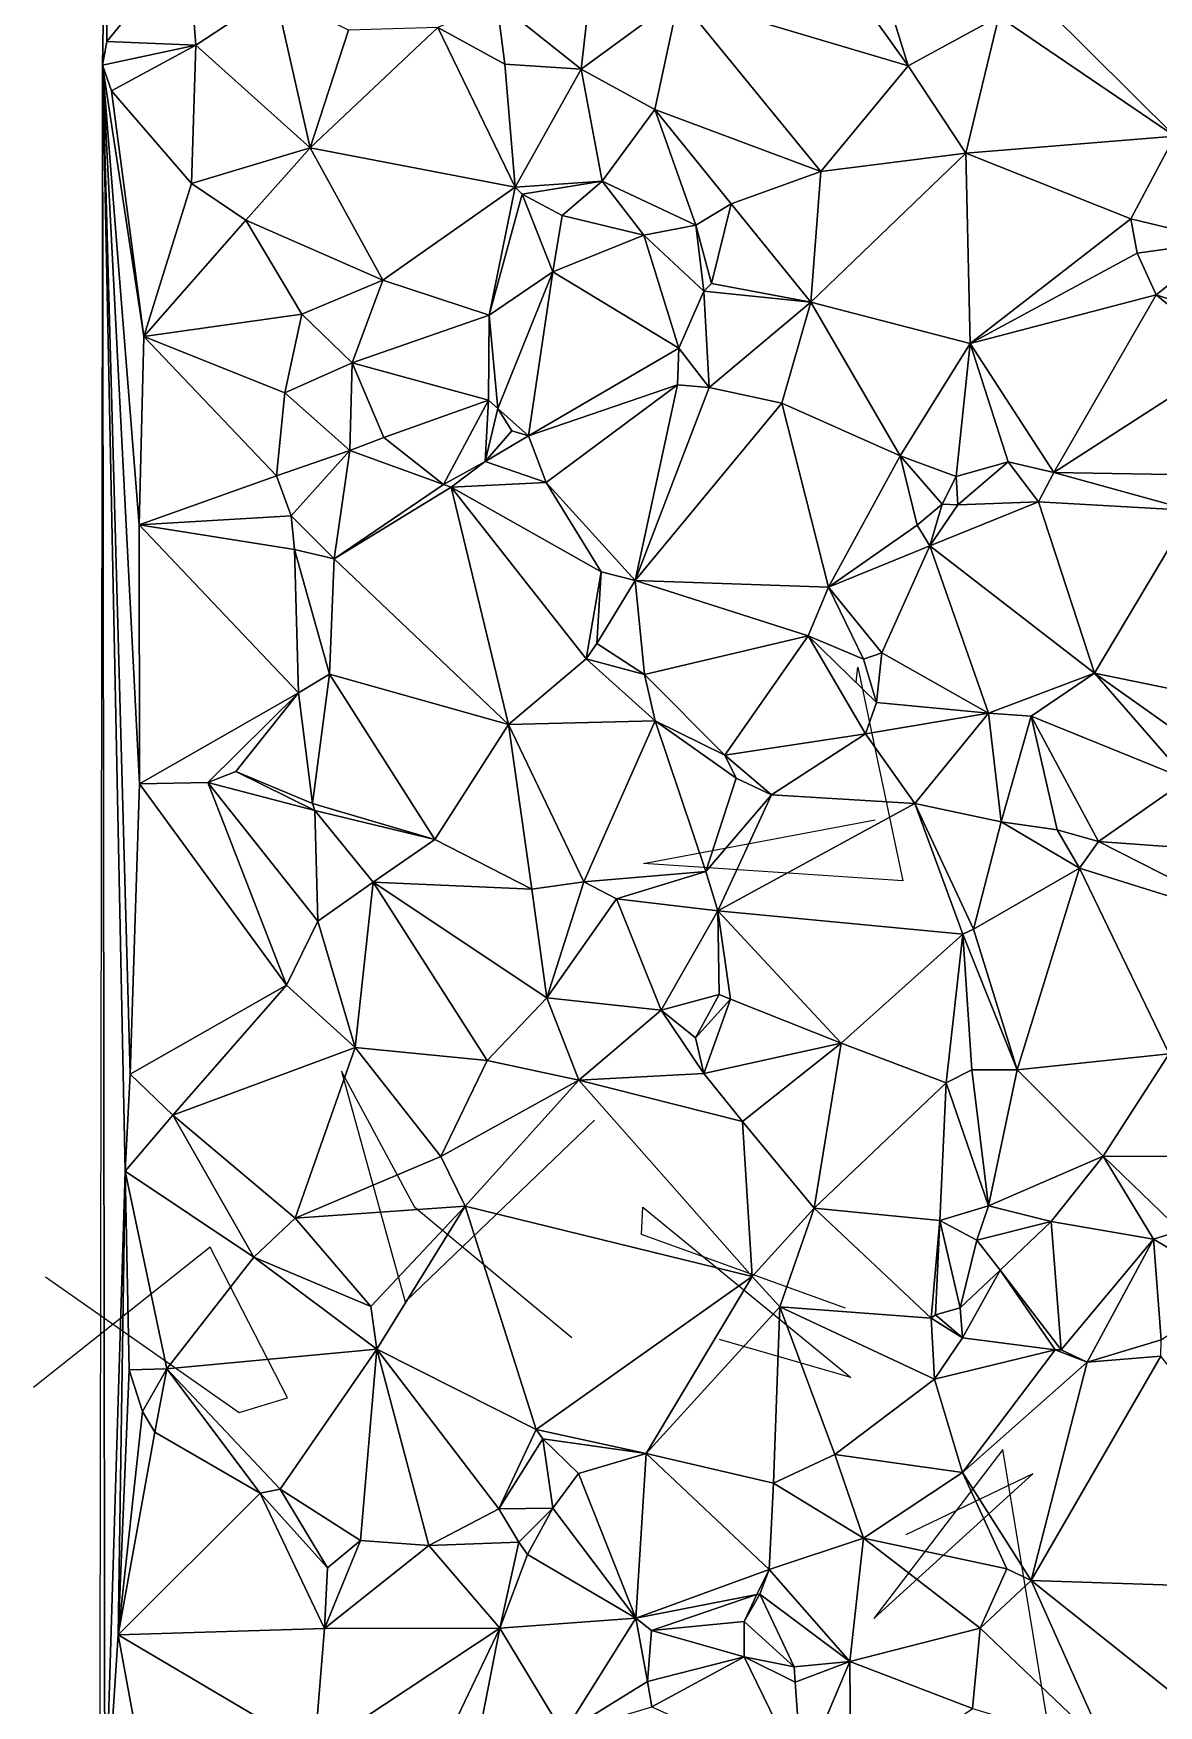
# Model space of a CAD drawing. Header units: metres. Extents: x -15.4 to 15, y -15.7 to 15.3.
# Drawn here: x -15.4 to -7.92, y -3.98 to 7.15 of the extents above; entities that cross this region are included whole.
import ezdxf

# ---------------------------------------------------------------- set-up
doc = ezdxf.new("R2010")
doc.units = ezdxf.units.M
doc.layers.add('CRACKS', color=1, linetype='Continuous')
doc.layers.add('STREET_MESH', color=7, linetype='Continuous')

msp = doc.modelspace()

# ---------------------------------------------------------------- linework, layer by layer
at = {"layer": 'CRACKS'}
for points in [[(-9.931, 2.83, 0.1), (-9.92, 2.928, 0.1), (-9.62, 1.506, 0.1), (-11.345, 1.622, 0.1), (-9.803, 1.913, 0.1)], [(-11.821, -1.534, 0.1), (-12.867, -0.667, 0.1), (-13.355, 0.241, 0.1), (-12.93, -1.295, 0.1), (-11.671, -0.085, 0.1)], [(-10, -1.338, 0.1), (-11.359, -0.848, 0.1), (-11.35, -0.664, 0.1), (-9.966, -1.798, 0.1), (-10.84, -1.546, 0.1)], [(-15.325, -1.129, 0.1), (-14.035, -2.031, 0.1), (-13.713, -1.935, 0.1), (-14.229, -0.931, 0.1), (-15.405, -1.865, 0.1)], [(-8.661, -4.064, 0.1), (-8.954, -2.278, 0.1), (-9.812, -3.403, 0.1), (-8.754, -2.439, 0.1), (-9.599, -2.845, 0.1)]]:
    msp.add_polyline3d(points, dxfattribs=at)
at = {"layer": 'STREET_MESH'}
for points in [[(-14.944, 6.936), (-14.909, 9.108), (-14.9, 13.509)], [(-14.944, 6.936), (-14.916, 7.093), (-14.909, 9.108)], [(-14.916, 7.093), (-14.377, 7.751), (-14.909, 9.108)], [(-7.81, 6.463), (-7.426, 8.165), (-8.949, 7.597)], [(-11.761, 6.909), (-11.63, 8.058), (-12.321, 7.355)], [(-11.63, 8.058), (-11.761, 6.909), (-11.11, 7.386)], [(-9.585, 6.93), (-10.245, 7.857), (-11.11, 7.386)], [(-9.585, 6.93), (-9.86, 7.821), (-10.245, 7.857)], [(-9.86, 7.821), (-9.585, 6.93), (-8.981, 7.26)], [(-14.324, 7.068), (-14.377, 7.751), (-14.916, 7.093)], [(-14.324, 7.068), (-13.796, 7.417), (-14.377, 7.751)], [(-8.981, 7.26), (-7.81, 6.463), (-8.949, 7.597)], [(-13.796, 7.417), (-14.324, 7.068), (-13.563, 6.386)], [(-13.796, 7.417), (-13.563, 6.386), (-13.308, 7.169)], [(-12.713, 7.186), (-12.267, 6.943), (-12.321, 7.355)], [(-12.267, 6.943), (-11.761, 6.909), (-12.321, 7.355)], [(-11.761, 6.909), (-11.27, 6.64), (-11.11, 7.386)], [(-11.27, 6.64), (-10.165, 6.228), (-11.11, 7.386)], [(-10.165, 6.228), (-9.585, 6.93), (-11.11, 7.386)], [(-8.981, 7.26), (-9.585, 6.93), (-9.2, 6.349)], [(-7.81, 6.463), (-8.981, 7.26), (-9.2, 6.349)], [(-13.563, 6.386), (-12.713, 7.186), (-13.308, 7.169)], [(-12.199, 6.124), (-12.713, 7.186), (-13.563, 6.386)], [(-12.713, 7.186), (-12.199, 6.124), (-12.267, 6.943)], [(-14.944, 6.936), (-14.324, 7.068), (-14.916, 7.093)], [(-14.885, 6.765), (-14.324, 7.068), (-14.944, 6.936)], [(-14.352, 6.147), (-14.324, 7.068), (-14.885, 6.765)], [(-14.324, 7.068), (-14.352, 6.147), (-13.563, 6.386)], [(-14.929, -4.866), (-14.944, 6.936), (-14.974, -10.482)], [(-14.944, 6.936), (-14.702, 3.877), (-14.67, 5.129)], [(-14.702, 3.877), (-14.944, 6.936), (-14.7, 2.153)], [(-14.944, 6.936), (-14.929, -4.866), (-14.794, -0.426)], [(-14.76, 0.221), (-14.944, 6.936), (-14.794, -0.426)], [(-14.944, 6.936), (-14.76, 0.221), (-14.7, 2.153)], [(-14.885, 6.765), (-14.944, 6.936), (-14.67, 5.129)], [(-12.199, 6.124), (-11.761, 6.909), (-12.267, 6.943)], [(-11.761, 6.909), (-12.199, 6.124), (-11.621, 6.163)], [(-11.27, 6.64), (-11.761, 6.909), (-11.621, 6.163)], [(-9.585, 6.93), (-10.165, 6.228), (-9.2, 6.349)], [(-14.352, 6.147), (-14.885, 6.765), (-14.67, 5.129)], [(-10.998, 5.87), (-11.27, 6.64), (-11.621, 6.163)], [(-11.27, 6.64), (-10.762, 6.012), (-10.165, 6.228)], [(-10.998, 5.87), (-10.762, 6.012), (-11.27, 6.64)], [(-8.103, 5.912), (-7.81, 6.463), (-9.2, 6.349)], [(-7.81, 6.463), (-8.103, 5.912), (-7.485, 5.765)], [(-14.352, 6.147), (-13.992, 5.903), (-13.563, 6.386)], [(-13.992, 5.903), (-13.079, 5.504), (-13.563, 6.386)], [(-13.079, 5.504), (-12.199, 6.124), (-13.563, 6.386)], [(-10.231, 5.358), (-9.171, 5.082), (-9.2, 6.349)], [(-10.165, 6.228), (-10.231, 5.358), (-9.2, 6.349)], [(-9.171, 5.082), (-8.103, 5.912), (-9.2, 6.349)], [(-13.992, 5.903), (-14.352, 6.147), (-14.67, 5.129)], [(-12.372, 5.271), (-12.199, 6.124), (-13.079, 5.504)], [(-12.372, 5.271), (-12.152, 6.076), (-12.199, 6.124)], [(-12.199, 6.124), (-12.152, 6.076), (-11.621, 6.163)], [(-12.152, 6.076), (-11.886, 5.936), (-11.621, 6.163)], [(-11.621, 6.163), (-11.886, 5.936), (-11.344, 5.803)], [(-10.998, 5.87), (-11.621, 6.163), (-11.344, 5.803)], [(-10.165, 6.228), (-10.762, 6.012), (-10.231, 5.358)], [(-11.948, 5.56), (-12.152, 6.076), (-12.372, 5.271)], [(-11.886, 5.936), (-12.152, 6.076), (-11.948, 5.56)], [(-10.998, 5.87), (-10.893, 5.482), (-10.762, 6.012)], [(-10.762, 6.012), (-10.893, 5.482), (-10.231, 5.358)], [(-13.618, 5.278), (-13.992, 5.903), (-14.67, 5.129)], [(-13.079, 5.504), (-13.992, 5.903), (-13.618, 5.278)], [(-11.886, 5.936), (-11.948, 5.56), (-11.344, 5.803)], [(-8.103, 5.912), (-9.171, 5.082), (-8.061, 5.684)], [(-8.103, 5.912), (-8.061, 5.684), (-7.485, 5.765)], [(-11.948, 5.56), (-11.109, 5.052), (-11.344, 5.803)], [(-10.944, 5.432), (-10.998, 5.87), (-11.344, 5.803)], [(-11.109, 5.052), (-10.944, 5.432), (-11.344, 5.803)], [(-10.893, 5.482), (-10.998, 5.87), (-10.944, 5.432)], [(-8.061, 5.684), (-9.171, 5.082), (-7.934, 5.406)], [(-8.061, 5.684), (-7.934, 5.406), (-7.485, 5.765)], [(-7.934, 5.406), (-7.425, 5.238), (-7.485, 5.765)], [(-13.283, 4.954), (-13.079, 5.504), (-13.618, 5.278)], [(-13.283, 4.954), (-12.372, 5.271), (-13.079, 5.504)], [(-12.314, 4.651), (-11.948, 5.56), (-12.372, 5.271)], [(-12.314, 4.651), (-12.111, 4.469), (-11.948, 5.56)], [(-11.948, 5.56), (-12.111, 4.469), (-11.109, 5.052)], [(-10.893, 5.482), (-10.944, 5.432), (-10.231, 5.358)], [(-11.109, 5.052), (-10.909, 4.79), (-10.944, 5.432)], [(-10.944, 5.432), (-10.909, 4.79), (-10.231, 5.358)], [(-10.909, 4.79), (-10.425, 4.685), (-10.231, 5.358)], [(-10.231, 5.358), (-10.425, 4.685), (-9.638, 4.335)], [(-9.171, 5.082), (-10.231, 5.358), (-9.638, 4.335)], [(-7.934, 5.406), (-9.171, 5.082), (-8.614, 4.225)], [(-7.429, 4.99), (-7.934, 5.406), (-8.614, 4.225)], [(-7.425, 5.238), (-7.934, 5.406), (-7.429, 4.99)], [(-13.732, 4.755), (-13.618, 5.278), (-14.67, 5.129)], [(-13.732, 4.755), (-13.283, 4.954), (-13.618, 5.278)], [(-12.376, 4.707), (-12.372, 5.271), (-13.283, 4.954)], [(-12.314, 4.651), (-12.372, 5.271), (-12.376, 4.707)], [(-14.702, 3.877), (-13.787, 4.203), (-14.67, 5.129)], [(-13.787, 4.203), (-13.732, 4.755), (-14.67, 5.129)], [(-11.109, 5.052), (-12.111, 4.469), (-11.12, 4.808)], [(-10.909, 4.79), (-11.109, 5.052), (-11.12, 4.808)], [(-9.264, 4.199), (-9.171, 5.082), (-9.638, 4.335)], [(-8.919, 4.296), (-9.171, 5.082), (-9.264, 4.199)], [(-9.171, 5.082), (-8.919, 4.296), (-8.614, 4.225)], [(-13.299, 4.37), (-13.283, 4.954), (-13.732, 4.755)], [(-13.283, 4.954), (-13.299, 4.37), (-13.074, 4.457)], [(-12.376, 4.707), (-13.283, 4.954), (-13.074, 4.457)], [(-7.451, 4.205), (-7.429, 4.99), (-8.614, 4.225)], [(-11.12, 4.808), (-12.111, 4.469), (-11.993, 4.158)], [(-11.401, 3.506), (-11.12, 4.808), (-11.993, 4.158)], [(-11.401, 3.506), (-10.909, 4.79), (-11.12, 4.808)], [(-10.425, 4.685), (-10.909, 4.79), (-11.401, 3.506)], [(-13.299, 4.37), (-13.732, 4.755), (-13.787, 4.203)], [(-12.677, 4.145), (-12.376, 4.707), (-13.074, 4.457)], [(-12.376, 4.707), (-12.677, 4.145), (-12.398, 4.298)], [(-12.314, 4.651), (-12.376, 4.707), (-12.398, 4.298)], [(-10.425, 4.685), (-11.401, 3.506), (-10.113, 3.462)], [(-10.425, 4.685), (-10.113, 3.462), (-9.638, 4.335)], [(-12.222, 4.501), (-12.314, 4.651), (-12.398, 4.298)], [(-12.111, 4.469), (-12.314, 4.651), (-12.222, 4.501)], [(-13.299, 4.37), (-12.677, 4.145), (-13.074, 4.457)], [(-12.111, 4.469), (-12.222, 4.501), (-12.398, 4.298)], [(-12.111, 4.469), (-12.398, 4.298), (-11.993, 4.158)], [(-13.299, 4.37), (-13.787, 4.203), (-13.689, 3.935)], [(-13.403, 3.649), (-13.299, 4.37), (-13.689, 3.935)], [(-12.677, 4.145), (-13.299, 4.37), (-13.403, 3.649)], [(-12.677, 4.145), (-12.624, 4.127), (-12.398, 4.298)], [(-12.398, 4.298), (-12.624, 4.127), (-11.993, 4.158)], [(-10.113, 3.462), (-9.524, 3.873), (-9.638, 4.335)], [(-9.524, 3.873), (-9.358, 4.014), (-9.638, 4.335)], [(-9.358, 4.014), (-9.264, 4.199), (-9.638, 4.335)], [(-9.253, 4.009), (-8.919, 4.296), (-9.264, 4.199)], [(-8.919, 4.296), (-9.253, 4.009), (-8.717, 4.029)], [(-8.919, 4.296), (-8.717, 4.029), (-8.614, 4.225)], [(-13.689, 3.935), (-13.787, 4.203), (-14.702, 3.877)], [(-12.624, 4.127), (-12.677, 4.145), (-13.403, 3.649)], [(-12.624, 4.127), (-13.403, 3.649), (-12.244, 2.547)], [(-12.624, 4.127), (-11.626, 3.563), (-11.993, 4.158)], [(-11.626, 3.563), (-12.624, 4.127), (-11.726, 2.985)], [(-11.726, 2.985), (-12.624, 4.127), (-12.244, 2.547)], [(-11.626, 3.563), (-11.401, 3.506), (-11.993, 4.158)], [(-9.358, 4.014), (-9.253, 4.009), (-9.264, 4.199)], [(-8.717, 4.029), (-7.698, 3.971), (-8.614, 4.225)], [(-7.698, 3.971), (-7.451, 4.205), (-8.614, 4.225)], [(-9.44, 3.737), (-9.358, 4.014), (-9.524, 3.873)], [(-8.717, 4.029), (-9.44, 3.737), (-8.345, 2.89)], [(-8.717, 4.029), (-9.253, 4.009), (-9.44, 3.737)], [(-9.253, 4.009), (-9.358, 4.014), (-9.44, 3.737)], [(-7.698, 3.971), (-8.717, 4.029), (-8.345, 2.89)], [(-13.668, 3.712), (-13.689, 3.935), (-14.702, 3.877)], [(-13.668, 3.712), (-13.403, 3.649), (-13.689, 3.935)], [(-7.698, 3.971), (-8.345, 2.89), (-7.415, 2.698)], [(-13.64, 2.758), (-14.702, 3.877), (-14.7, 2.153)], [(-13.64, 2.758), (-13.668, 3.712), (-14.702, 3.877)], [(-9.44, 3.737), (-9.524, 3.873), (-10.113, 3.462)], [(-13.434, 2.882), (-13.668, 3.712), (-13.64, 2.758)], [(-13.434, 2.882), (-13.403, 3.649), (-13.668, 3.712)], [(-9.44, 3.737), (-10.113, 3.462), (-9.76, 3.025)], [(-9.049, 2.622), (-9.44, 3.737), (-9.76, 3.025)], [(-8.345, 2.89), (-9.44, 3.737), (-9.049, 2.622)], [(-13.403, 3.649), (-13.434, 2.882), (-12.244, 2.547)], [(-11.626, 3.563), (-11.726, 2.985), (-11.655, 3.086)], [(-11.401, 3.506), (-11.626, 3.563), (-11.655, 3.086)], [(-11.338, 2.88), (-11.401, 3.506), (-11.655, 3.086)], [(-11.401, 3.506), (-10.25, 3.137), (-10.113, 3.462)], [(-11.401, 3.506), (-11.338, 2.88), (-10.25, 3.137)], [(-10.25, 3.137), (-9.882, 2.983), (-10.113, 3.462)], [(-10.113, 3.462), (-9.882, 2.983), (-9.76, 3.025)], [(-11.338, 2.88), (-10.803, 2.343), (-10.25, 3.137)], [(-10.25, 3.137), (-10.803, 2.343), (-9.867, 2.485)], [(-9.795, 2.693), (-10.25, 3.137), (-9.867, 2.485)], [(-9.795, 2.693), (-9.882, 2.983), (-10.25, 3.137)], [(-11.726, 2.985), (-11.338, 2.88), (-11.655, 3.086)], [(-9.882, 2.983), (-9.795, 2.693), (-9.76, 3.025)], [(-9.795, 2.693), (-9.049, 2.622), (-9.76, 3.025)], [(-11.267, 2.571), (-11.726, 2.985), (-12.244, 2.547)], [(-11.338, 2.88), (-11.726, 2.985), (-11.267, 2.571)], [(-13.434, 2.882), (-13.64, 2.758), (-13.547, 2.022)], [(-12.734, 1.782), (-13.434, 2.882), (-13.547, 2.022)], [(-13.434, 2.882), (-12.734, 1.782), (-12.244, 2.547)], [(-10.803, 2.343), (-11.338, 2.88), (-11.267, 2.571)], [(-8.345, 2.89), (-9.049, 2.622), (-8.765, 2.603)], [(-7.727, 2.182), (-8.345, 2.89), (-8.765, 2.603)], [(-8.345, 2.89), (-7.597, 2.359), (-7.415, 2.698)], [(-7.727, 2.182), (-7.597, 2.359), (-8.345, 2.89)], [(-14.244, 2.161), (-13.64, 2.758), (-14.7, 2.153)], [(-14.244, 2.161), (-14.058, 2.234), (-13.64, 2.758)], [(-13.64, 2.758), (-14.058, 2.234), (-13.547, 2.022)], [(-9.795, 2.693), (-9.867, 2.485), (-9.049, 2.622)], [(-11.743, 1.501), (-11.267, 2.571), (-12.244, 2.547)], [(-11.743, 1.501), (-10.93, 1.568), (-11.267, 2.571)], [(-10.93, 1.568), (-10.729, 2.19), (-11.267, 2.571)], [(-10.729, 2.19), (-10.803, 2.343), (-11.267, 2.571)], [(-9.049, 2.622), (-9.867, 2.485), (-9.539, 2.021)], [(-8.965, 1.899), (-9.049, 2.622), (-9.539, 2.021)], [(-9.049, 2.622), (-8.965, 1.899), (-8.765, 2.603)], [(-8.965, 1.899), (-8.593, 1.847), (-8.765, 2.603)], [(-8.593, 1.847), (-8.317, 1.769), (-8.765, 2.603)], [(-8.317, 1.769), (-7.727, 2.182), (-8.765, 2.603)], [(-12.244, 2.547), (-12.734, 1.782), (-12.089, 1.451)], [(-11.743, 1.501), (-12.244, 2.547), (-12.089, 1.451)], [(-9.867, 2.485), (-10.803, 2.343), (-10.493, 2.08)], [(-9.867, 2.485), (-10.493, 2.08), (-9.539, 2.021)], [(-10.803, 2.343), (-10.729, 2.19), (-10.493, 2.08)], [(-14.244, 2.161), (-13.533, 1.976), (-14.058, 2.234)], [(-14.058, 2.234), (-13.533, 1.976), (-13.547, 2.022)], [(-14.76, 0.221), (-13.721, 0.813), (-14.7, 2.153)], [(-13.721, 0.813), (-14.244, 2.161), (-14.7, 2.153)], [(-13.512, 1.239), (-14.244, 2.161), (-13.721, 0.813)], [(-13.533, 1.976), (-14.244, 2.161), (-13.512, 1.239)], [(-10.729, 2.19), (-10.93, 1.568), (-10.493, 2.08)], [(-7.727, 2.182), (-8.317, 1.769), (-7.284, 1.694)], [(-13.533, 1.976), (-12.734, 1.782), (-13.547, 2.022)], [(-10.93, 1.568), (-10.85, 1.308), (-10.493, 2.08)], [(-10.493, 2.08), (-10.85, 1.308), (-9.539, 2.021)], [(-10.85, 1.308), (-9.22, 1.152), (-9.539, 2.021)], [(-9.22, 1.152), (-9.15, 1.186), (-9.539, 2.021)], [(-9.15, 1.186), (-8.965, 1.899), (-9.539, 2.021)], [(-13.143, 1.497), (-13.533, 1.976), (-13.512, 1.239)], [(-12.734, 1.782), (-13.533, 1.976), (-13.143, 1.497)], [(-8.965, 1.899), (-9.15, 1.186), (-8.444, 1.592)], [(-8.593, 1.847), (-8.965, 1.899), (-8.444, 1.592)], [(-12.734, 1.782), (-13.143, 1.497), (-12.089, 1.451)], [(-8.317, 1.769), (-8.593, 1.847), (-8.444, 1.592)], [(-7.205, 1.202), (-8.317, 1.769), (-8.444, 1.592)], [(-8.317, 1.769), (-7.205, 1.202), (-7.284, 1.694)], [(-11.525, 1.386), (-10.93, 1.568), (-11.743, 1.501)], [(-10.93, 1.568), (-11.525, 1.386), (-10.85, 1.308)], [(-8.444, 1.592), (-9.15, 1.186), (-8.858, 0.25)], [(-7.847, 0.355), (-8.444, 1.592), (-8.858, 0.25)], [(-7.205, 1.202), (-8.444, 1.592), (-7.847, 0.355)], [(-13.143, 1.497), (-13.512, 1.239), (-13.263, 0.397)], [(-12.385, 0.312), (-13.143, 1.497), (-13.263, 0.397)], [(-13.143, 1.497), (-11.988, 0.728), (-12.089, 1.451)], [(-11.988, 0.728), (-13.143, 1.497), (-12.385, 0.312)], [(-11.988, 0.728), (-11.743, 1.501), (-12.089, 1.451)], [(-11.525, 1.386), (-11.743, 1.501), (-11.988, 0.728)], [(-11.228, 0.647), (-11.525, 1.386), (-11.988, 0.728)], [(-11.525, 1.386), (-11.228, 0.647), (-10.85, 1.308)], [(-13.512, 1.239), (-13.721, 0.813), (-13.263, 0.397)], [(-10.85, 1.308), (-11.228, 0.647), (-10.841, 0.75)], [(-9.22, 1.152), (-10.85, 1.308), (-10.03, 0.426)], [(-10.767, 0.719), (-10.85, 1.308), (-10.841, 0.75)], [(-10.85, 1.308), (-10.767, 0.719), (-10.03, 0.426)], [(-9.22, 1.152), (-10.03, 0.426), (-9.331, 0.162)], [(-9.16, 0.248), (-9.22, 1.152), (-9.331, 0.162)], [(-9.15, 1.186), (-9.22, 1.152), (-8.858, 0.25)], [(-9.22, 1.152), (-9.16, 0.248), (-8.858, 0.25)], [(-14.76, 0.221), (-14.476, -0.053), (-13.721, 0.813)], [(-13.721, 0.813), (-14.476, -0.053), (-13.263, 0.397)], [(-11.775, 0.18), (-11.988, 0.728), (-12.385, 0.312)], [(-11.775, 0.18), (-11.228, 0.647), (-11.988, 0.728)], [(-11.228, 0.647), (-10.999, 0.462), (-10.841, 0.75)], [(-10.999, 0.462), (-10.767, 0.719), (-10.841, 0.75)], [(-10.767, 0.719), (-10.999, 0.462), (-10.943, 0.224)], [(-10.03, 0.426), (-10.767, 0.719), (-10.943, 0.224)], [(-11.228, 0.647), (-11.775, 0.18), (-10.943, 0.224)], [(-10.999, 0.462), (-11.228, 0.647), (-10.943, 0.224)], [(-14.476, -0.053), (-13.662, -0.739), (-13.263, 0.397)], [(-13.662, -0.739), (-12.693, -0.328), (-13.263, 0.397)], [(-12.693, -0.328), (-12.385, 0.312), (-13.263, 0.397)], [(-10.686, -0.095), (-10.03, 0.426), (-10.943, 0.224)], [(-10.686, -0.095), (-10.21, -0.671), (-10.03, 0.426)], [(-10.03, 0.426), (-10.21, -0.671), (-9.331, 0.162)], [(-8.286, -0.326), (-7.847, 0.355), (-8.858, 0.25)], [(-7.847, 0.355), (-8.286, -0.326), (-7.132, -0.33)], [(-12.693, -0.328), (-11.775, 0.18), (-12.385, 0.312)], [(-11.775, 0.18), (-10.686, -0.095), (-10.943, 0.224)], [(-9.049, -0.657), (-9.16, 0.248), (-9.331, 0.162)], [(-9.16, 0.248), (-9.049, -0.657), (-8.858, 0.25)], [(-9.049, -0.657), (-8.286, -0.326), (-8.858, 0.25)], [(-14.476, -0.053), (-14.76, 0.221), (-14.794, -0.426)], [(-11.775, 0.18), (-12.693, -0.328), (-12.532, -0.659)], [(-10.621, -1.126), (-11.775, 0.18), (-12.532, -0.659)], [(-11.775, 0.18), (-10.621, -1.126), (-10.686, -0.095)], [(-10.21, -0.671), (-9.374, -0.753), (-9.331, 0.162)], [(-9.374, -0.753), (-9.049, -0.657), (-9.331, 0.162)], [(-13.939, -0.997), (-14.476, -0.053), (-14.794, -0.426)], [(-14.476, -0.053), (-13.939, -0.997), (-13.662, -0.739)], [(-10.621, -1.126), (-10.21, -0.671), (-10.686, -0.095)], [(-12.693, -0.328), (-13.662, -0.739), (-12.532, -0.659)], [(-9.049, -0.657), (-8.633, -0.761), (-8.286, -0.326)], [(-8.286, -0.326), (-8.633, -0.761), (-7.952, -0.879)], [(-8.286, -0.326), (-7.772, -0.823), (-7.132, -0.33)], [(-7.772, -0.823), (-8.286, -0.326), (-7.952, -0.879)], [(-14.929, -4.866), (-14.841, -3.512), (-14.794, -0.426)], [(-14.841, -3.512), (-14.768, -1.747), (-14.794, -0.426)], [(-14.768, -1.747), (-14.518, -1.74), (-14.794, -0.426)], [(-14.518, -1.74), (-13.939, -0.997), (-14.794, -0.426)], [(-13.662, -0.739), (-13.159, -1.326), (-12.532, -0.659)], [(-13.159, -1.326), (-13.12, -1.611), (-12.532, -0.659)], [(-13.12, -1.611), (-12.06, -2.145), (-12.532, -0.659)], [(-12.06, -2.145), (-10.621, -1.126), (-12.532, -0.659)], [(-9.374, -0.753), (-9.127, -0.884), (-9.049, -0.657)], [(-9.127, -0.884), (-8.633, -0.761), (-9.049, -0.657)], [(-13.939, -0.997), (-13.159, -1.326), (-13.662, -0.739)], [(-10.21, -0.671), (-10.621, -1.126), (-10.437, -1.328)], [(-9.43, -1.404), (-10.21, -0.671), (-10.437, -1.328)], [(-9.374, -0.753), (-10.21, -0.671), (-9.43, -1.404)], [(-9.402, -1.381), (-9.374, -0.753), (-9.43, -1.404)], [(-9.374, -0.753), (-9.402, -1.381), (-9.239, -1.334)], [(-9.127, -0.884), (-9.374, -0.753), (-9.239, -1.334)], [(-8.633, -0.761), (-9.127, -0.884), (-8.972, -1.084)], [(-8.565, -1.615), (-8.633, -0.761), (-8.972, -1.084)], [(-8.633, -0.761), (-8.565, -1.615), (-7.952, -0.879)], [(-8.972, -1.084), (-9.127, -0.884), (-9.239, -1.334)], [(-8.565, -1.615), (-8.393, -1.697), (-7.952, -0.879)], [(-8.393, -1.697), (-7.9, -1.548), (-7.952, -0.879)], [(-7.398, -1.204), (-7.772, -0.823), (-7.952, -0.879)], [(-7.9, -1.548), (-7.398, -1.204), (-7.952, -0.879)], [(-13.939, -0.997), (-14.518, -1.74), (-13.12, -1.611)], [(-13.159, -1.326), (-13.939, -0.997), (-13.12, -1.611)], [(-9.223, -1.535), (-8.972, -1.084), (-9.239, -1.334)], [(-8.606, -1.615), (-8.972, -1.084), (-9.223, -1.535)], [(-8.606, -1.615), (-8.565, -1.615), (-8.972, -1.084)], [(-10.621, -1.126), (-12.06, -2.145), (-11.328, -2.305)], [(-10.437, -1.328), (-10.621, -1.126), (-11.328, -2.305)], [(-10.481, -2.501), (-10.437, -1.328), (-11.328, -2.305)], [(-10.481, -2.501), (-10.073, -2.311), (-10.437, -1.328)], [(-9.409, -1.809), (-9.43, -1.404), (-10.437, -1.328)], [(-10.073, -2.311), (-9.409, -1.809), (-10.437, -1.328)], [(-9.402, -1.381), (-9.223, -1.535), (-9.239, -1.334)], [(-9.223, -1.535), (-9.402, -1.381), (-9.43, -1.404)], [(-9.409, -1.809), (-9.223, -1.535), (-9.43, -1.404)], [(-8.606, -1.615), (-9.223, -1.535), (-9.409, -1.809)], [(-7.902, -1.656), (-7.9, -1.548), (-8.393, -1.697)], [(-14.518, -1.74), (-13.762, -2.543), (-13.12, -1.611)], [(-13.762, -2.543), (-13.229, -2.883), (-13.12, -1.611)], [(-13.229, -2.883), (-12.773, -2.917), (-13.12, -1.611)], [(-12.308, -2.672), (-12.06, -2.145), (-13.12, -1.611)], [(-12.773, -2.917), (-12.308, -2.672), (-13.12, -1.611)], [(-8.606, -1.615), (-9.409, -1.809), (-9.223, -2.432)], [(-8.393, -1.697), (-8.606, -1.615), (-9.223, -2.432)], [(-7.902, -1.656), (-8.393, -1.697), (-8.766, -3.15)], [(-7.902, -1.656), (-8.766, -3.15), (-6.67, -3.218)], [(-8.565, -1.615), (-8.606, -1.615), (-8.393, -1.697)], [(-14.841, -3.512), (-14.68, -2.025), (-14.768, -1.747)], [(-14.68, -2.025), (-14.518, -1.74), (-14.768, -1.747)], [(-14.518, -1.74), (-14.68, -2.025), (-14.596, -2.162)], [(-13.897, -2.569), (-14.518, -1.74), (-14.596, -2.162)], [(-13.897, -2.569), (-13.762, -2.543), (-14.518, -1.74)], [(-8.766, -3.15), (-8.393, -1.697), (-9.223, -2.432)], [(-9.409, -1.809), (-10.073, -2.311), (-9.223, -2.432)], [(-14.68, -2.025), (-14.841, -3.512), (-14.596, -2.162)], [(-14.841, -3.512), (-13.897, -2.569), (-14.596, -2.162)], [(-12.014, -2.207), (-12.06, -2.145), (-12.308, -2.672)], [(-11.948, -2.669), (-12.014, -2.207), (-12.308, -2.672)], [(-12.06, -2.145), (-12.014, -2.207), (-11.328, -2.305)], [(-12.014, -2.207), (-11.948, -2.669), (-11.777, -2.438)], [(-12.014, -2.207), (-11.777, -2.438), (-11.328, -2.305)], [(-11.777, -2.438), (-11.397, -3.4), (-11.328, -2.305)], [(-11.397, -3.4), (-10.509, -3.077), (-11.328, -2.305)], [(-10.509, -3.077), (-10.481, -2.501), (-11.328, -2.305)], [(-9.882, -2.867), (-10.073, -2.311), (-10.481, -2.501)], [(-10.073, -2.311), (-9.882, -2.867), (-9.223, -2.432)], [(-11.777, -2.438), (-11.948, -2.669), (-11.397, -3.4)], [(-9.882, -2.867), (-8.928, -3.072), (-9.223, -2.432)], [(-8.928, -3.072), (-8.766, -3.15), (-9.223, -2.432)], [(-13.762, -2.543), (-13.897, -2.569), (-13.448, -3.066)], [(-13.229, -2.883), (-13.762, -2.543), (-13.448, -3.066)], [(-10.509, -3.077), (-9.882, -2.867), (-10.481, -2.501)], [(-13.468, -3.469), (-13.897, -2.569), (-14.841, -3.512)], [(-13.897, -2.569), (-13.468, -3.469), (-13.448, -3.066)], [(-12.175, -2.894), (-11.948, -2.669), (-12.308, -2.672)], [(-12.175, -2.894), (-12.118, -2.977), (-11.948, -2.669)], [(-11.948, -2.669), (-12.118, -2.977), (-11.397, -3.4)], [(-12.773, -2.917), (-12.175, -2.894), (-12.308, -2.672)], [(-13.468, -3.469), (-13.229, -2.883), (-13.448, -3.066)], [(-12.773, -2.917), (-13.229, -2.883), (-13.468, -3.469)], [(-10.509, -3.077), (-9.972, -3.689), (-9.882, -2.867)], [(-9.882, -2.867), (-9.972, -3.689), (-9.104, -3.468)], [(-8.928, -3.072), (-9.882, -2.867), (-9.104, -3.468)], [(-12.773, -2.917), (-13.468, -3.469), (-12.302, -3.468)], [(-12.175, -2.894), (-12.773, -2.917), (-12.302, -3.468)], [(-12.118, -2.977), (-12.175, -2.894), (-12.302, -3.468)], [(-11.397, -3.4), (-12.118, -2.977), (-12.302, -3.468)], [(-10.592, -3.242), (-10.509, -3.077), (-11.397, -3.4)], [(-10.57, -3.24), (-10.509, -3.077), (-10.592, -3.242)], [(-10.509, -3.077), (-10.57, -3.24), (-9.972, -3.689)], [(-8.766, -3.15), (-8.928, -3.072), (-9.104, -3.468)], [(-8.264, -4.271), (-8.766, -3.15), (-9.104, -3.468)], [(-8.766, -3.15), (-7.49, -4.166), (-6.67, -3.218)], [(-8.264, -4.271), (-7.49, -4.166), (-8.766, -3.15)], [(-11.293, -3.483), (-10.592, -3.242), (-11.397, -3.4)], [(-11.293, -3.483), (-10.676, -3.423), (-10.592, -3.242)], [(-10.676, -3.423), (-10.57, -3.24), (-10.592, -3.242)], [(-10.343, -3.724), (-10.57, -3.24), (-10.676, -3.423)], [(-10.57, -3.24), (-10.343, -3.724), (-9.972, -3.689)], [(-11.878, -4.169), (-11.397, -3.4), (-12.302, -3.468)], [(-11.319, -3.821), (-11.397, -3.4), (-11.878, -4.169)], [(-11.319, -3.821), (-11.293, -3.483), (-11.397, -3.4)], [(-11.293, -3.483), (-10.676, -3.658), (-10.676, -3.423)], [(-10.676, -3.658), (-10.343, -3.724), (-10.676, -3.423)], [(-14.598, -4.827), (-14.841, -3.512), (-14.929, -4.866)], [(-13.468, -3.469), (-14.841, -3.512), (-13.534, -4.283)], [(-14.841, -3.512), (-14.598, -4.827), (-13.534, -4.283)], [(-13.534, -4.283), (-13.003, -4.935), (-12.302, -3.468)], [(-13.468, -3.469), (-13.534, -4.283), (-12.302, -3.468)], [(-13.003, -4.935), (-12.597, -4.976), (-12.302, -3.468)], [(-12.597, -4.976), (-11.878, -4.169), (-12.302, -3.468)], [(-11.319, -3.821), (-10.676, -3.658), (-11.293, -3.483)], [(-9.972, -3.689), (-9.156, -4.002), (-9.104, -3.468)], [(-9.156, -4.002), (-8.264, -4.271), (-9.104, -3.468)], [(-10.676, -3.658), (-11.319, -3.821), (-11.29, -3.991)], [(-10.291, -4.446), (-10.676, -3.658), (-11.29, -3.991)], [(-10.676, -3.658), (-10.291, -4.446), (-10.337, -3.826)], [(-10.343, -3.724), (-10.676, -3.658), (-10.337, -3.826)], [(-9.972, -3.689), (-10.343, -3.724), (-10.337, -3.826)], [(-10.291, -4.446), (-9.972, -3.689), (-10.337, -3.826)], [(-10.291, -4.446), (-9.966, -4.568), (-9.972, -3.689)], [(-9.966, -4.568), (-9.156, -4.002), (-9.972, -3.689)], [(-11.29, -3.991), (-11.319, -3.821), (-11.878, -4.169)]]:
    msp.add_3dface(points, dxfattribs=at)

doc.saveas('drawing.dxf')
